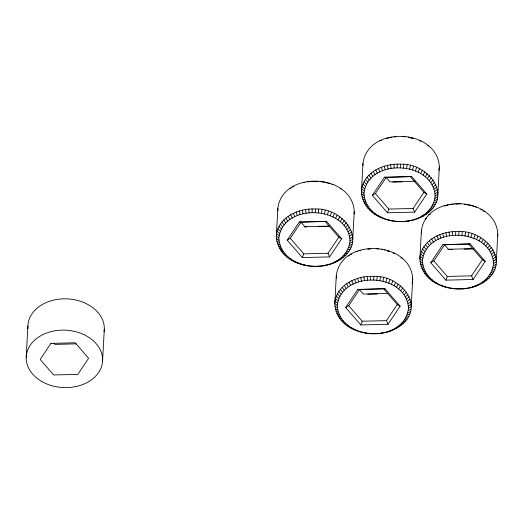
<?xml version="1.0" encoding="UTF-8"?>
<svg xmlns="http://www.w3.org/2000/svg" width="524" height="524" viewBox="0 0 524 524"><rect width="100%" height="100%" fill="white"/><g stroke="black" fill="none" stroke-linecap="round" stroke-linejoin="round"><path stroke-width="0.79" d="M315.271 212.731L315.428 209.011C341.917 207.452 368.929 239.927 340.928 259.144C319.889 274.045 277.949 266.009 276.338 236.16L277.844 208.356C282.482 169.972 352.311 173.261 354.25 211.486L352.744 239.298L350.012 240.929C345.696 276.659 280.687 273.594 278.879 238.007C283.202 202.271 348.205 205.343 350.012 240.929M373.717 280.104L373.874 276.384C400.362 274.825 427.374 307.3 399.373 326.518C378.335 341.419 336.395 333.382 334.784 303.534L336.29 275.729C340.928 237.339 410.757 240.634 412.696 278.86L411.189 306.671L408.458 308.295C404.142 344.032 339.133 340.967 337.325 305.381C341.641 269.644 406.65 272.709 408.458 308.295M400.375 167.935L400.533 164.215C427.021 162.656 454.033 195.131 426.032 214.349C404.986 229.25 363.047 221.213 361.442 191.365L362.949 163.56C367.586 125.171 437.409 128.465 439.354 166.691L437.848 194.502L435.116 196.127C430.8 231.863 365.791 228.798 363.984 193.212C368.3 157.475 433.309 160.541 435.116 196.127M458.821 235.309L458.978 231.588C485.466 230.029 512.479 262.498 484.477 281.722C463.432 296.617 421.493 288.586 419.888 258.738L421.394 230.927C426.032 192.544 495.855 195.838 497.8 234.064L496.294 261.869L493.562 263.5C489.246 299.237 424.237 296.171 422.429 260.585C426.746 224.848 491.754 227.914 493.562 263.5M26.2 357.309L27.896 326.026M102.606 360.44L104.302 329.157M315.428 209.011C298.7 207.897 277.504 217.388 276.338 236.16L278.879 238.007M373.874 276.384C357.145 275.27 335.95 284.761 334.784 303.534L337.325 305.381M354.028 213.982L354.25 211.486M400.533 164.215C383.797 163.102 362.601 172.586 361.442 191.365L363.984 193.212M412.696 278.86L412.093 283.209M458.978 231.588C442.243 230.468 421.047 239.959 419.888 258.738L422.429 260.585M439.354 166.691L438.876 170.424M497.577 236.56L497.8 234.064M318.369 212.96L318.756 209.259M376.815 280.333L377.201 276.633M403.473 168.165L403.86 164.464M461.919 235.538L462.306 231.831M321.435 213.392L322.05 209.718M379.88 280.766L380.496 277.091M406.539 168.597L407.155 164.922M464.985 235.97L465.6 232.296M324.454 214.021L325.286 210.393M382.9 281.395L383.732 277.766M409.552 169.226L410.39 165.597M467.998 236.599L468.836 232.97M327.389 214.847L328.443 211.277M412.493 170.045L413.547 166.481M385.834 282.213L386.889 278.65M470.938 237.418L471.993 233.855M330.225 215.855L331.489 212.364M415.329 171.06L416.593 167.569M388.67 283.229L389.935 279.737M473.775 238.427L475.039 234.942M302.341 257.579L303.763 253.858L290.289 238.328L301.064 222.196L326.55 221.351L341.681 238.793L329.576 256.911L302.341 257.579L287.211 240.143L299.315 222.025L326.55 221.351M387.446 212.783L388.867 209.063L375.387 193.533L386.168 177.4L411.654 176.555L426.785 193.998L414.681 212.109L387.446 212.783L372.315 195.341L384.42 177.23L411.654 176.555M360.787 324.952L362.208 321.232L348.735 305.702L359.51 289.569L384.996 288.724L400.126 306.167L388.022 324.277L360.787 324.952L345.657 307.509L357.761 289.399L384.996 288.724M445.891 280.157L447.313 276.436L433.833 260.906L444.614 244.774L470.1 243.929L485.231 261.371L473.126 279.482L445.891 280.157L430.761 262.714L442.865 244.603L470.1 243.929M332.95 217.041L334.41 213.641M418.047 172.245L419.514 168.846M391.395 284.414L392.856 281.015M476.493 239.619L477.96 236.219M335.524 218.403L337.181 215.102M420.628 173.608L422.285 170.307M393.969 285.776L395.627 282.475M479.074 240.981L480.731 237.68M337.941 219.923L339.781 216.739M423.045 175.127L424.879 171.944M396.386 287.296L398.227 284.113M481.491 242.501L483.325 239.311M340.181 221.593L342.185 218.528M425.285 176.798L427.283 173.732M398.626 288.966L400.631 285.901M483.731 244.171L485.728 241.106M303.763 253.858L328.017 253.262L338.799 237.13L325.325 221.6M388.867 209.063L413.122 208.467L423.896 192.334L410.423 176.798M362.208 321.232L386.463 320.636L397.244 304.503L383.771 288.966M447.313 276.436L471.567 275.84L482.342 259.708L468.869 244.171M342.224 223.401L344.379 220.473M427.329 178.605L429.484 175.671M400.67 290.774L402.825 287.84M485.774 245.979L487.929 243.044M344.058 225.327L346.344 222.543M429.156 180.531L431.449 177.747M402.504 292.7L404.79 289.916M487.602 247.904L489.894 245.114M405.366 136.653L402.845 136.712M378.708 248.821L376.186 248.88M345.663 227.364L348.074 224.731M430.767 182.568L433.171 179.929M404.109 294.737L406.519 292.097M489.213 249.941L491.617 247.302M347.032 229.492L349.541 227.01M432.136 184.697L434.645 182.214M405.478 296.866L407.986 294.383M490.582 252.064L493.091 249.588M348.152 231.693L350.746 229.381M433.256 186.898L435.85 184.586M406.598 299.066L409.192 296.754M491.702 254.271L494.296 251.952M349.017 233.959L351.676 231.811M434.121 189.157L436.774 187.016M407.462 301.326L410.122 299.184M492.567 256.531L495.219 254.389M349.619 236.258L352.318 234.287M434.717 191.463L437.422 189.492M408.065 303.632L410.764 301.66M493.163 258.836L495.868 256.858M349.953 238.59L352.678 236.789M435.051 193.795L437.782 191.994M408.399 305.964L411.124 304.162M493.497 261.168L496.228 259.36M287.211 240.143L290.289 238.328M372.315 195.341L375.387 193.533M345.657 307.509L348.735 305.702M430.761 262.714L433.833 260.906M349.809 243.247L352.521 241.793M434.907 198.452L437.625 196.998M408.255 310.621L410.967 309.167M493.353 265.825L496.071 264.371M434.435 200.751L437.114 199.461M349.331 245.546L352.01 244.256M492.881 268.124L495.56 266.834M407.777 312.92L410.456 311.629M408.654 137.118L408.235 137.314L413.449 138.559M323.557 181.913L320.832 181.782M392.135 220.938L392.561 220.748M307.038 265.74L307.457 265.544M466.681 204.681L467.1 204.491M381.577 249.483L382.003 249.286M450.581 288.311L451.007 288.121M365.483 333.113L365.903 332.917M433.689 202.998L436.315 201.878M348.591 247.793L351.218 246.673M492.134 270.371L494.761 269.251M407.037 315.166L409.663 314.046M432.686 205.185L435.241 204.229M347.589 249.981L350.137 249.024M491.132 272.559L493.687 271.602M406.034 317.354L408.582 316.398M431.435 207.288L433.892 206.489M425.344 218.94L426.575 218.541M346.331 252.09L348.794 251.284M489.881 274.661L492.337 273.862M404.777 319.463L407.24 318.658M429.942 209.299L432.287 208.65M344.838 254.101L347.183 253.446M488.388 276.672L490.733 276.024M403.284 321.467L405.628 320.819M389.856 137.766L385.808 138.434M446.134 205.716L447.575 205.329M428.213 211.198L430.433 210.687M428.809 214.742L430.289 214.401M343.109 255.994L345.329 255.483M486.658 278.572L488.879 278.061M401.554 323.367L403.775 322.856M411.248 137.943L411.897 137.792M388.9 220.263L389.548 220.119M470.342 205.166L469.694 205.31L473.493 206.05M303.796 265.059L304.444 264.915M384.59 250.112L385.238 249.961M447.345 287.637L447.994 287.486M362.241 332.432L362.89 332.288M390.603 137.622L392.09 137.327M426.267 212.973L428.337 212.593M341.163 257.769L343.24 257.389M484.713 280.347L486.783 279.967M399.609 325.142L401.685 324.762M289.661 188.509L290.938 188.332M424.113 214.604L426.032 214.349M348.106 255.882L349.384 255.705M339.015 259.4L340.928 259.144M482.558 281.978L484.477 281.722M397.461 326.773L399.373 326.518M394.356 136.993L395.882 136.803L395.391 136.574M309.258 181.789L307.018 181.776M452.801 204.367L450.561 204.353M367.704 249.162L370.769 248.887M329.95 183.472L326.878 182.942M385.743 219.379L386.607 219.294M388.395 250.845L387.531 250.931L389.659 251.69M300.645 264.181L301.51 264.089M444.188 286.752L445.053 286.667M359.091 331.548L359.955 331.463M292.169 186.917L293.912 186.767M421.781 216.091L423.523 215.94M350.615 254.291L351.781 254.186M336.677 260.887L338.419 260.736M480.226 283.458L481.969 283.314M395.122 328.26L396.865 328.109M311.551 181.559L318.513 181.566M455.867 204.085L460.485 203.777M379.966 140.701L381.518 140.648M419.272 217.408L420.831 217.355M334.174 262.203L335.727 262.151M477.718 284.781L479.277 284.728M392.62 329.576L394.172 329.524M415.146 181.258L389.954 181.88L385.808 177.099M392.712 182.103L402.412 181.861M329.229 226.073L304.85 226.676L300.704 221.894M304.379 226.977L306.802 226.918M318.12 226.637L328.627 226.375M473.591 248.631L448.4 249.254L444.254 244.472M447.928 249.555L452.775 249.431M464.087 249.155L472.982 248.933M387.675 293.447L363.296 294.049L359.15 289.268M367.671 294.226L377.372 293.99M76.052 343.862L54.876 344.386L53.834 343.187M331.921 184.572L332.995 184.559M476.545 207.131L473.342 206.391M382.697 218.298L383.771 218.285M297.593 263.094L298.667 263.081M441.143 285.672L442.217 285.659M356.038 330.467L357.113 330.454M416.619 218.554L417.975 218.587M356.163 251.638L357.519 251.671M331.515 263.349L332.878 263.382M475.065 285.927L476.421 285.96M389.961 330.723L391.323 330.755M419.744 140.963L421.021 141.041M379.776 217.021L381.053 217.093M393.085 253.131L394.362 253.21M294.671 261.817L295.949 261.889M438.221 284.394L439.498 284.466M353.117 329.19L354.394 329.262M444.254 205.808L445.407 205.912M413.836 219.517L414.988 219.622M359.15 250.603L360.302 250.708M328.731 264.312L329.884 264.417M472.281 286.89L473.434 286.995M387.177 331.685L388.33 331.79M384.42 177.23L386.168 177.4M299.315 222.025L301.064 222.196M442.865 244.603L444.614 244.774M357.761 289.399L359.51 289.569M480.763 209.698L482.237 209.875M377.005 215.561L378.472 215.731M291.901 260.356L293.375 260.533M435.451 282.927L436.918 283.104M350.346 327.729L351.82 327.9M464.382 204.36L465.915 204.576M447.365 204.976L448.302 205.139M303.815 182.398L304.752 182.562M410.94 220.29L411.877 220.453M469.386 287.663L470.323 287.827M325.836 265.092L326.773 265.249M384.282 332.458L385.219 332.622M483.187 211.218L484.831 211.506M340.187 188.738L341.288 188.928M374.405 213.923L376.055 214.211M432.85 281.296L434.501 281.584M289.307 258.718L290.951 259.007M347.753 326.092L349.397 326.38M467.434 204.838L468.941 205.153M323.884 182.267L325.391 182.581M427.584 145.652L428.789 145.927M372.001 212.128L373.815 212.541M400.926 257.821L402.137 258.096M430.446 279.502L432.261 279.914M286.903 256.93L288.717 257.343M345.349 324.297L347.163 324.71M369.806 210.189L371.771 210.74M428.252 277.563L430.217 278.113M284.709 254.985L286.674 255.535M343.154 322.358L345.12 322.908M407.96 220.873L408.674 221.076M466.406 288.246L467.12 288.449M322.856 265.668L323.577 265.871M381.302 333.041L382.022 333.244M367.841 208.12L369.944 208.807M426.287 275.493L428.39 276.181M282.737 252.915L284.84 253.609M341.183 320.288L343.286 320.976M366.112 205.932L368.333 206.777M424.558 273.305L426.778 274.144M281.015 250.727L283.235 251.572M339.46 318.101L341.681 318.946M364.645 203.646L366.964 204.648M423.091 271.019L425.409 272.022M279.541 248.448L281.866 249.444M337.987 315.815L340.312 316.817M453.836 203.941L454.328 204.177M404.914 221.252L405.406 221.488M310.287 181.369L310.778 181.599M463.36 288.626L463.851 288.855M368.732 248.743L369.224 248.972M319.81 266.048L320.302 266.284M378.256 333.421L378.747 333.657M363.44 201.282L365.844 202.441M421.886 268.655L424.289 269.814M278.336 246.077L280.746 247.243M336.781 313.45L339.192 314.61M362.51 198.851L364.979 200.181M420.955 266.225L423.425 267.554M277.412 243.647L279.882 244.977M335.858 311.02L338.327 312.35M423.896 192.334L426.785 193.998M482.342 259.708L485.231 261.371M338.799 237.13L341.681 238.793M397.244 304.503L400.126 306.167M361.868 196.376L364.383 197.876M420.314 263.749L422.829 265.249M276.764 241.171L279.279 242.671M335.209 308.544L337.725 310.044M361.508 193.873L364.049 195.55M419.953 261.247L422.495 262.917M276.403 238.669L278.945 240.346M334.849 306.042L337.391 307.719M361.665 188.869L364.193 190.887M420.11 256.243L422.639 258.26M276.561 233.665L279.089 235.682M335.006 301.038L337.535 303.055M362.176 186.4L364.665 188.594M420.621 253.773L423.11 255.961M277.072 231.202L279.567 233.39M335.517 298.569L338.013 300.763M362.968 183.983L365.411 186.341M421.414 251.356L423.857 253.714M277.871 228.785L280.307 231.136M336.316 296.158L338.753 298.51M364.049 181.638L366.414 184.153M422.495 249.011L424.859 251.527M278.945 226.434L281.309 228.955M337.391 293.807L339.755 296.322M423.837 246.745L426.11 249.424M365.392 179.378L367.665 182.051M338.74 291.547L341.006 294.219M280.294 224.174L282.56 226.846M425.449 244.59L427.604 247.413M367.003 177.217L369.158 180.04M340.345 289.386L342.506 292.209M281.899 222.012L284.06 224.835M427.302 242.547L429.333 245.514M368.857 175.18L370.887 178.14M342.205 287.349L344.235 290.309M283.759 219.975L285.79 222.936M429.392 240.647L431.278 243.739M370.946 173.274L372.833 176.365M344.294 285.442L346.181 288.534M285.849 218.069L287.735 221.167M431.704 238.892L433.427 242.108M373.258 171.518L374.981 174.734M346.6 283.687L348.329 286.903M288.154 216.314L289.883 219.53M434.213 237.3L435.765 240.627M375.767 169.927L377.319 173.254M349.108 282.095L350.667 285.423M290.663 214.722L292.222 218.049M471.567 275.84L473.126 279.482M413.122 208.467L414.681 212.109M386.463 320.636L388.022 324.277M328.017 253.262L329.576 256.911M436.905 235.885L438.274 239.304M378.459 168.512L379.828 171.931M351.801 280.681L353.169 284.1M293.355 213.307L294.724 216.733M439.754 234.654L440.926 238.158M381.308 167.28L382.481 170.785M354.656 279.449L355.822 282.96M296.211 212.076L297.377 215.587M442.747 233.619L443.71 237.195M384.302 166.246L385.264 169.822M357.643 278.414L358.613 281.991M299.197 211.041L300.167 214.617M445.859 232.78L446.605 236.422M387.413 165.414L388.16 169.049M360.754 277.582L361.508 281.218M302.309 210.209L303.062 213.844M449.061 232.158L449.585 235.839M390.616 164.785L391.14 168.466M363.957 276.96L364.488 280.635M305.512 209.587L306.042 213.268M452.33 231.752L452.631 235.459M393.884 164.379L394.186 168.086M367.226 276.548L367.534 280.255M308.78 209.174L309.088 212.888M421.394 230.927L421.46 233.442M362.949 163.56L362.994 165.44M336.29 275.729L336.356 278.237M277.844 208.356L277.91 210.864M455.644 231.562L455.716 235.283M397.199 164.189L397.271 167.909M370.54 276.358L370.619 280.078M312.094 208.984L312.173 212.705M27.962 328.535A38.239 28.728 3.1 0 1 66.987 298.877A38.239 28.728 3.1 0 1 104.08 331.653M50.959 343.377L40.21 359.471L53.651 374.968L77.847 374.372L88.602 358.278L75.161 342.781L50.959 343.377M41.763 381.498A38.239 28.728 3.1 0 0 102.383 362.942A38.239 28.728 3.1 0 0 49.06 332.19A38.239 28.728 3.1 0 0 41.763 381.498"/></g></svg>
